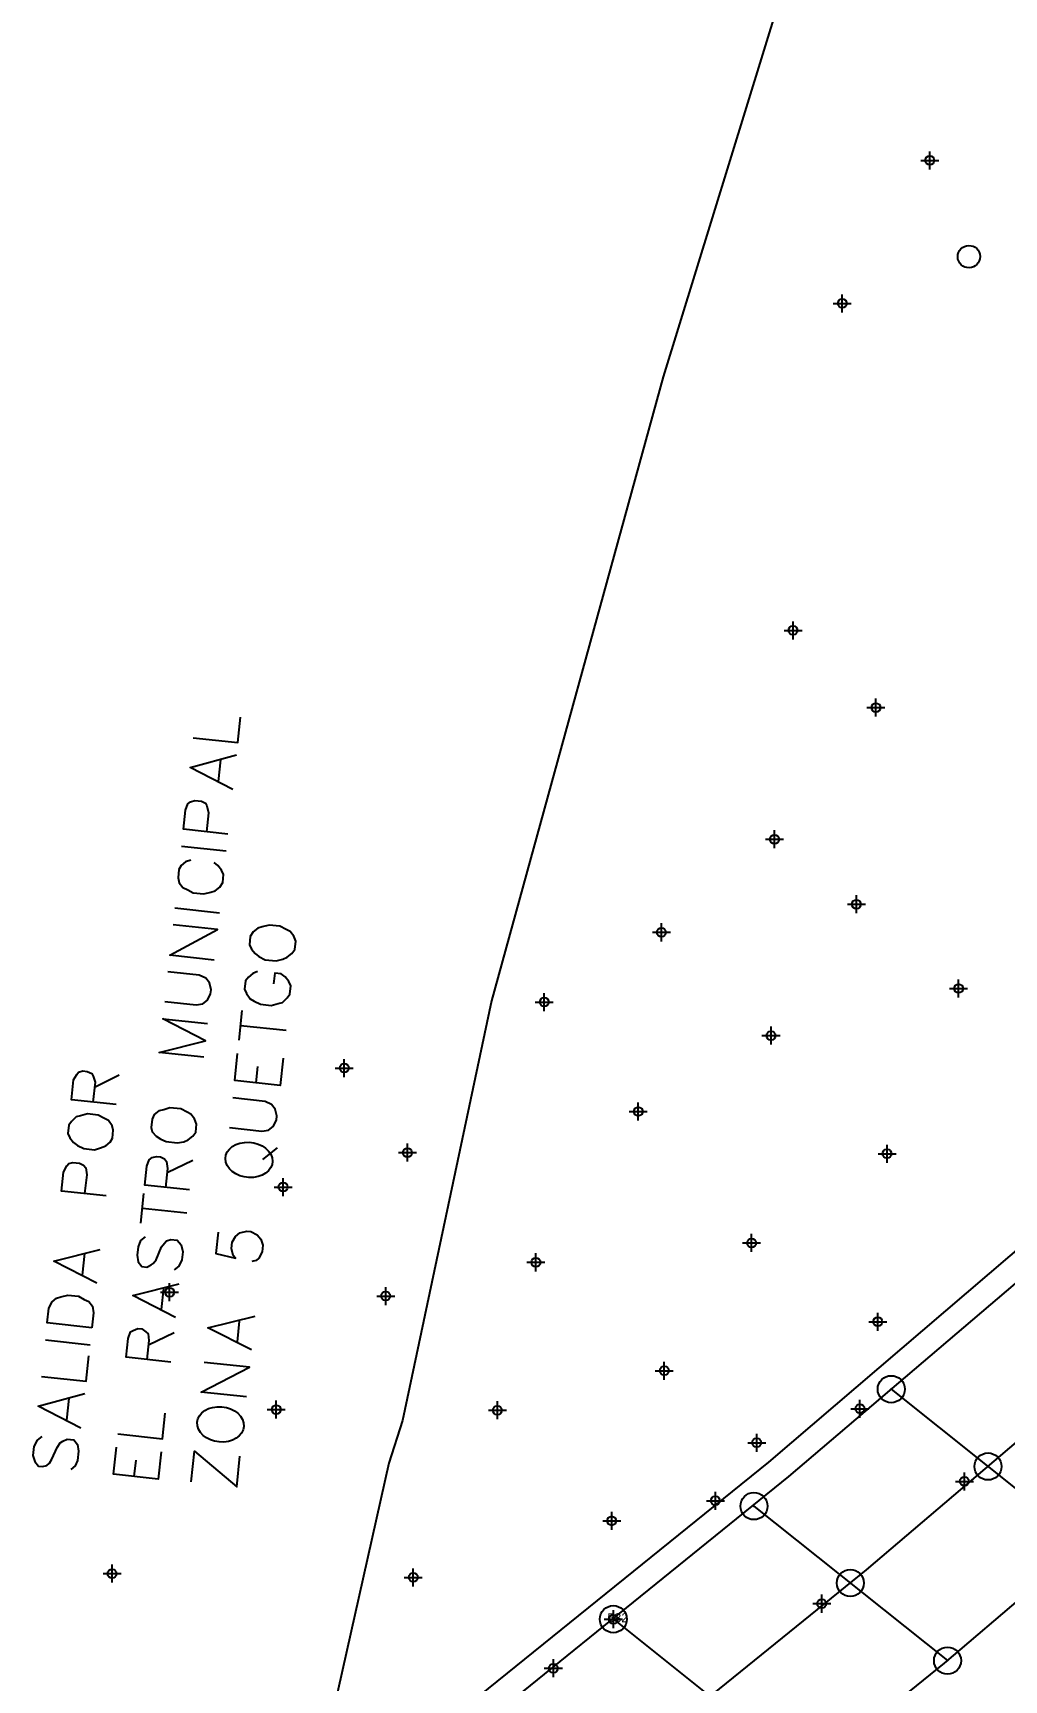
# Model space of a CAD drawing. Header units: metres. Extents: x -977055 to 805873, y -1033982 to 242021.
# Drawn here: x 678.1 to 731.9, y 461.4 to 552.7 of the extents above; entities that cross this region are included whole.
import ezdxf

# ---------------------------------------------------------------- set-up
doc = ezdxf.new("R2010")
doc.units = ezdxf.units.M
doc.header["$PDMODE"] = 32
doc.header["$PDSIZE"] = 1.5
for name, color, linetype in [('linea 1', 1, 'Continuous'), ('puntos nov 7', 50, 'Continuous'), ('V-NODE', 1, 'Continuous')]:
    doc.layers.add(name, color=color, linetype=linetype)
doc.layers.add('PDF2_area escolar', color=7, linetype='Continuous', true_color=0x989898)
doc.layers.add('PDF_Geometry', color=7, linetype='Continuous', true_color=0x797979)
doc.layers.get('PDF2_area escolar').off()
doc.styles.get("Standard").update_dxf_attribs({"font": 'arial.ttf'})

# ---------------------------------------------------------------- blocks, each defined once
blk = doc.blocks.new('*U274')
at = {"color": 0, "linetype": 'ByBlock', "lineweight": -2, "transparency": 16777216}
for p, q in [((-1, 0), (1, 0)), ((0, -1), (0, 1))]:
    blk.add_line(p, q, dxfattribs=at)
blk.add_circle((0, 0), 0.5, dxfattribs=at)
blk = doc.blocks.new('*U1552', base_point=(710.281, 464.778, 1040.55))
at = {"layer": 'V-NODE', "color": 50, "lineweight": -2, "xscale": 0.5, "yscale": 0.5, "zscale": 0.5}
blk.add_blockref('*U274', (710.281, 464.778, 1040.55), dxfattribs=at)
blk = doc.blocks.new('*U1579', base_point=(706.955, 462.063, 1041.335))
at = {"layer": 'V-NODE', "color": 50, "lineweight": -2, "xscale": 0.5, "yscale": 0.5, "zscale": 0.5}
blk.add_blockref('*U274', (706.955, 462.063, 1041.335), dxfattribs=at)
blk = doc.blocks.new('*U1600', base_point=(721.839, 465.642, 1039.079))
at = {"layer": 'V-NODE', "color": 50, "lineweight": -2, "xscale": 0.5, "yscale": 0.5, "zscale": 0.5}
blk.add_blockref('*U274', (721.839, 465.642, 1039.079), dxfattribs=at)
blk = doc.blocks.new('*U1606', base_point=(715.939, 471.346, 1038.892))
at = {"layer": 'V-NODE', "color": 50, "lineweight": -2, "xscale": 0.5, "yscale": 0.5, "zscale": 0.5}
blk.add_blockref('*U274', (715.939, 471.346, 1038.892), dxfattribs=at)
blk = doc.blocks.new('*U1609', base_point=(729.749, 472.42, 1037.123))
at = {"layer": 'V-NODE', "color": 50, "lineweight": -2, "xscale": 0.5, "yscale": 0.5, "zscale": 0.5}
blk.add_blockref('*U274', (729.749, 472.42, 1037.123), dxfattribs=at)
blk = doc.blocks.new('*U1612', base_point=(723.952, 476.453, 1036.912))
at = {"layer": 'V-NODE', "color": 50, "lineweight": -2, "xscale": 0.5, "yscale": 0.5, "zscale": 0.5}
blk.add_blockref('*U274', (723.952, 476.453, 1036.912), dxfattribs=at)
blk = doc.blocks.new('*U1876', base_point=(727.828, 545.669, 1026.692))
at = {"layer": 'V-NODE', "color": 50, "lineweight": -2, "xscale": 0.5, "yscale": 0.5, "zscale": 0.5}
blk.add_blockref('*U274', (727.828, 545.669, 1026.692), dxfattribs=at)
blk = doc.blocks.new('*U1879', base_point=(722.972, 537.739, 1027.333))
at = {"layer": 'V-NODE', "color": 50, "lineweight": -2, "xscale": 0.5, "yscale": 0.5, "zscale": 0.5}
blk.add_blockref('*U274', (722.972, 537.739, 1027.333), dxfattribs=at)
blk = doc.blocks.new('*U1915', base_point=(729.421, 499.753, 1031.58))
at = {"layer": 'V-NODE', "color": 50, "lineweight": -2, "xscale": 0.5, "yscale": 0.5, "zscale": 0.5}
blk.add_blockref('*U274', (729.421, 499.753, 1031.58), dxfattribs=at)
blk = doc.blocks.new('*U1918', base_point=(723.759, 504.428, 1031.637))
at = {"layer": 'V-NODE', "color": 50, "lineweight": -2, "xscale": 0.5, "yscale": 0.5, "zscale": 0.5}
blk.add_blockref('*U274', (723.759, 504.428, 1031.637), dxfattribs=at)
blk = doc.blocks.new('*U1921', base_point=(719.217, 508.028, 1031.765))
at = {"layer": 'V-NODE', "color": 50, "lineweight": -2, "xscale": 0.5, "yscale": 0.5, "zscale": 0.5}
blk.add_blockref('*U274', (719.217, 508.028, 1031.765), dxfattribs=at)
blk = doc.blocks.new('*U1924', base_point=(724.838, 515.333, 1029.728))
at = {"layer": 'V-NODE', "color": 50, "lineweight": -2, "xscale": 0.5, "yscale": 0.5, "zscale": 0.5}
blk.add_blockref('*U274', (724.838, 515.333, 1029.728), dxfattribs=at)
blk = doc.blocks.new('*U1927', base_point=(720.246, 519.605, 1029.545))
at = {"layer": 'V-NODE', "color": 50, "lineweight": -2, "xscale": 0.5, "yscale": 0.5, "zscale": 0.5}
blk.add_blockref('*U274', (720.246, 519.605, 1029.545), dxfattribs=at)
blk = doc.blocks.new('*U1930', base_point=(712.949, 502.867, 1033.558))
at = {"layer": 'V-NODE', "color": 50, "lineweight": -2, "xscale": 0.5, "yscale": 0.5, "zscale": 0.5}
blk.add_blockref('*U274', (712.949, 502.867, 1033.558), dxfattribs=at)
blk = doc.blocks.new('*U1933', base_point=(719.023, 497.144, 1033.905))
at = {"layer": 'V-NODE', "color": 50, "lineweight": -2, "xscale": 0.5, "yscale": 0.5, "zscale": 0.5}
blk.add_blockref('*U274', (719.023, 497.144, 1033.905), dxfattribs=at)
blk = doc.blocks.new('*U1936', base_point=(725.457, 490.587, 1033.927))
at = {"layer": 'V-NODE', "color": 50, "lineweight": -2, "xscale": 0.5, "yscale": 0.5, "zscale": 0.5}
blk.add_blockref('*U274', (725.457, 490.587, 1033.927), dxfattribs=at)
blk = doc.blocks.new('*U1942', base_point=(724.945, 481.271, 1035.687))
at = {"layer": 'V-NODE', "color": 50, "lineweight": -2, "xscale": 0.5, "yscale": 0.5, "zscale": 0.5}
blk.add_blockref('*U274', (724.945, 481.271, 1035.687), dxfattribs=at)
blk = doc.blocks.new('*U1945', base_point=(717.943, 485.642, 1036.466))
at = {"layer": 'V-NODE', "color": 50, "lineweight": -2, "xscale": 0.5, "yscale": 0.5, "zscale": 0.5}
blk.add_blockref('*U274', (717.943, 485.642, 1036.466), dxfattribs=at)
blk = doc.blocks.new('*U1948', base_point=(711.661, 492.932, 1035.397))
at = {"layer": 'V-NODE', "color": 50, "lineweight": -2, "xscale": 0.5, "yscale": 0.5, "zscale": 0.5}
blk.add_blockref('*U274', (711.661, 492.932, 1035.397), dxfattribs=at)
blk = doc.blocks.new('*U1951', base_point=(706.449, 498.996, 1035.182))
at = {"layer": 'V-NODE', "color": 50, "lineweight": -2, "xscale": 0.5, "yscale": 0.5, "zscale": 0.5}
blk.add_blockref('*U274', (706.449, 498.996, 1035.182), dxfattribs=at)
blk = doc.blocks.new('*U1954', base_point=(698.868, 490.653, 1036.858))
at = {"layer": 'V-NODE', "color": 50, "lineweight": -2, "xscale": 0.5, "yscale": 0.5, "zscale": 0.5}
blk.add_blockref('*U274', (698.868, 490.653, 1036.858), dxfattribs=at)
blk = doc.blocks.new('*U1957', base_point=(695.359, 495.34, 1036.091))
at = {"layer": 'V-NODE', "color": 50, "lineweight": -2, "xscale": 0.5, "yscale": 0.5, "zscale": 0.5}
blk.add_blockref('*U274', (695.359, 495.34, 1036.091), dxfattribs=at)
blk = doc.blocks.new('*U1960', base_point=(705.985, 484.569, 1037.34))
at = {"layer": 'V-NODE', "color": 50, "lineweight": -2, "xscale": 0.5, "yscale": 0.5, "zscale": 0.5}
blk.add_blockref('*U274', (705.985, 484.569, 1037.34), dxfattribs=at)
blk = doc.blocks.new('*U1963', base_point=(713.104, 478.557, 1038.07))
at = {"layer": 'V-NODE', "color": 50, "lineweight": -2, "xscale": 0.5, "yscale": 0.5, "zscale": 0.5}
blk.add_blockref('*U274', (713.104, 478.557, 1038.07), dxfattribs=at)
blk = doc.blocks.new('*U1966', base_point=(718.232, 474.566, 1038.22))
at = {"layer": 'V-NODE', "color": 50, "lineweight": -2, "xscale": 0.5, "yscale": 0.5, "zscale": 0.5}
blk.add_blockref('*U274', (718.232, 474.566, 1038.22), dxfattribs=at)
blk = doc.blocks.new('*U1969', base_point=(710.191, 470.234, 1039.706))
at = {"layer": 'V-NODE', "color": 50, "lineweight": -2, "xscale": 0.5, "yscale": 0.5, "zscale": 0.5}
blk.add_blockref('*U274', (710.191, 470.234, 1039.706), dxfattribs=at)
blk = doc.blocks.new('*U1972', base_point=(703.851, 476.369, 1039.037))
at = {"layer": 'V-NODE', "color": 50, "lineweight": -2, "xscale": 0.5, "yscale": 0.5, "zscale": 0.5}
blk.add_blockref('*U274', (703.851, 476.369, 1039.037), dxfattribs=at)
blk = doc.blocks.new('*U1975', base_point=(697.661, 482.698, 1038.292))
at = {"layer": 'V-NODE', "color": 50, "lineweight": -2, "xscale": 0.5, "yscale": 0.5, "zscale": 0.5}
blk.add_blockref('*U274', (697.661, 482.698, 1038.292), dxfattribs=at)
blk = doc.blocks.new('*U1978', base_point=(691.974, 488.744, 1037.643))
at = {"layer": 'V-NODE', "color": 50, "lineweight": -2, "xscale": 0.5, "yscale": 0.5, "zscale": 0.5}
blk.add_blockref('*U274', (691.974, 488.744, 1037.643), dxfattribs=at)
blk = doc.blocks.new('*U1981', base_point=(685.678, 482.913, 1039.007))
at = {"layer": 'V-NODE', "color": 50, "lineweight": -2, "xscale": 0.5, "yscale": 0.5, "zscale": 0.5}
blk.add_blockref('*U274', (685.678, 482.913, 1039.007), dxfattribs=at)
blk = doc.blocks.new('*U1984', base_point=(691.59, 476.407, 1039.912))
at = {"layer": 'V-NODE', "color": 50, "lineweight": -2, "xscale": 0.5, "yscale": 0.5, "zscale": 0.5}
blk.add_blockref('*U274', (691.59, 476.407, 1039.912), dxfattribs=at)
blk = doc.blocks.new('*U1987', base_point=(699.186, 467.097, 1040.943))
at = {"layer": 'V-NODE', "color": 50, "lineweight": -2, "xscale": 0.5, "yscale": 0.5, "zscale": 0.5}
blk.add_blockref('*U274', (699.186, 467.097, 1040.943), dxfattribs=at)
blk = doc.blocks.new('*U1996', base_point=(682.49, 467.306, 1043.416))
at = {"layer": 'V-NODE', "color": 50, "lineweight": -2, "xscale": 0.5, "yscale": 0.5, "zscale": 0.5}
blk.add_blockref('*U274', (682.49, 467.306, 1043.416), dxfattribs=at)
blk = doc.blocks.new('base')
at = {"layer": 'PDF_Geometry', "lineweight": 25, "extrusion": (-0.000787417, 0.063364, 0.99799)}
for points, elevation in [([(192.637, 560.172), (169.472, 541.864), (148.342, 524.285), (136.244, 502.001), (128.499, 467.738), (128.897, 447.548)], -12.66), ([(184.267, 570.764), (160.968, 552.351), (137.715, 533.005), (123.488, 506.8), (114.969, 469.113), (115.4, 447.282)], -12.66), ([(188.452, 565.468), (165.22, 547.107), (143.028, 528.645), (129.866, 504.4), (121.734, 468.426), (121.923, 458.994)], -12.66), ([(139.352, 589.885), (109.441, 559.081), (83.536, 524.966), (70.756, 502.022), (112.381, 482.261), (118.07, 507.543), (132.072, 533.308), (155.278, 552.724), (177.316, 570.147), (169.814, 577.543), (161.2, 587.252)], -12.708), ([(201.978, 501.22), (199.509, 501.517), (199.339, 500.1)], 0.026), ([(199.823, 504.122), (202.176, 502.865), (199.592, 502.203)], 0.026), ([(200.602, 503.657), (200.459, 502.469)], 0.026), ([(200.121, 506.59), (202.589, 506.293), (202.462, 505.242), (202.327, 504.887), (202.173, 504.767), (201.933, 504.703), (201.568, 504.747), (201.35, 504.866), (201.275, 505.014), (201.182, 505.396), (201.309, 506.447)], 0.026), ([(200.236, 507.55), (202.704, 507.253)], 0.026), ([(202.193, 508.01), (202.484, 508.114), (202.74, 508.315), (202.859, 508.533), (202.914, 508.99), (202.855, 509.275), (202.654, 509.531), (202.391, 509.656), (202.088, 509.831), (201.493, 509.903), (201.111, 509.81), (200.872, 509.746), (200.616, 509.545), (200.446, 509.287), (200.39, 508.83), (200.5, 508.585), (200.701, 508.329), (200.913, 508.164)], 0.026), ([(200.649, 510.978), (203.117, 510.681)], 0.026), ([(200.963, 513.584), (203.431, 513.286), (200.759, 511.893), (203.228, 511.595)], 0.026), ([(203.74, 515.846), (202.003, 516.055), (201.626, 516.008), (201.37, 515.807), (201.189, 515.458), (201.161, 515.229), (201.254, 514.847), (201.455, 514.591), (201.805, 514.41), (203.541, 514.2)], 0.026), ([(198.585, 514.241), (198.83, 514.351), (199.086, 514.552), (199.25, 514.764), (199.306, 515.221), (199.196, 515.466), (199, 515.768), (198.783, 515.887), (198.434, 516.068), (197.84, 516.139), (197.457, 516.046), (197.218, 515.982), (196.956, 515.736), (196.792, 515.524), (196.737, 515.067), (196.846, 514.822), (197.047, 514.566), (197.259, 514.401), (197.625, 514.357), (197.696, 514.951)], 0.026), ([(199.647, 518.055), (199.449, 516.409)], 0.026), ([(201.613, 518.977), (204.081, 518.68), (201.503, 518.063), (203.855, 516.806), (201.387, 517.103)], 0.026), ([(199.548, 517.232), (197.034, 517.535)], 0.026), ([(197.221, 519.089), (197.403, 520.597), (199.917, 520.294), (199.735, 518.786)], 0.026), ([(206.512, 521.54), (208.981, 521.243), (208.848, 520.146), (208.673, 519.842), (208.565, 519.716), (208.325, 519.652), (208.097, 519.68), (207.834, 519.804), (207.759, 519.952), (207.66, 520.289), (207.792, 521.386)], 0.026), ([(207.693, 520.563), (206.314, 519.895)], 0.026), ([(198.728, 520.438), (198.618, 519.523)], 0.026), ([(200.231, 522.9), (198.448, 523.115), (198.071, 523.067), (197.815, 522.866), (197.634, 522.517), (197.607, 522.288), (197.7, 521.906), (197.901, 521.65), (198.25, 521.469), (200.032, 521.254)], 0.026), ([(202.5, 526.336), (204.968, 526.039), (204.841, 524.987), (204.706, 524.633), (204.552, 524.512), (204.312, 524.448), (204.084, 524.476), (203.866, 524.595), (203.746, 524.748), (203.698, 525.125), (203.825, 526.176)], 0.026), ([(198.407, 524.696), (197.587, 524.053)], 0.026), ([(207.124, 526.614), (209.592, 526.316), (209.465, 525.265), (209.284, 524.916), (209.176, 524.79), (208.937, 524.726), (208.571, 524.77), (208.353, 524.889), (208.233, 525.043), (208.185, 525.419), (208.312, 526.47)], 0.026), ([(203.726, 525.354), (202.301, 524.691)], 0.026), ([(205.221, 528.141), (205.023, 526.496)], 0.026), ([(205.122, 527.319), (202.654, 527.616)], 0.026), ([(204.989, 528.911), (205.245, 529.112), (205.381, 529.467), (205.436, 529.924), (205.388, 530.301), (205.187, 530.557), (204.913, 530.59), (204.668, 530.48), (204.566, 530.4), (204.401, 530.188), (204.084, 529.484), (203.92, 529.272), (203.812, 529.146), (203.572, 529.082), (203.207, 529.126), (203.006, 529.382), (202.913, 529.764), (202.968, 530.221), (203.149, 530.57), (203.405, 530.771)], 0.026), ([(200.93, 528.705), (201.073, 529.893), (199.993, 530.162), (200.113, 530.009), (200.206, 529.626), (200.162, 529.261), (199.987, 528.957), (199.731, 528.756), (199.348, 528.663), (199.12, 528.691), (198.771, 528.872), (198.57, 529.128), (198.471, 529.465), (198.515, 529.83), (198.696, 530.179), (198.85, 530.3), (199.09, 530.364)], 0.026), ([(207.707, 531.459), (210.06, 530.201), (207.482, 529.585)], 0.026), ([(208.486, 530.994), (208.343, 529.805)], 0.026), ([(203.353, 533.421), (205.706, 532.164), (203.127, 531.547)], 0.026), ([(204.132, 532.956), (203.989, 531.768)], 0.026), ([(199.171, 535.269), (201.569, 534.007), (198.945, 533.395)], 0.026), ([(199.949, 534.805), (199.812, 533.662)], 0.026), ([(208.12, 534.887), (210.589, 534.589)], 0.026), ([(203.65, 535.889), (206.119, 535.592), (205.992, 534.54), (205.857, 534.186), (205.708, 534.111), (205.463, 534.001), (205.235, 534.029), (205.023, 534.193), (204.897, 534.301), (204.849, 534.678), (204.976, 535.729)], 0.026), ([(204.877, 534.907), (203.452, 534.243)], 0.026), ([(210.831, 536.6), (208.363, 536.898), (208.192, 535.481)], 0.026), ([(199.484, 537.875), (201.998, 537.572), (199.286, 536.229), (201.8, 535.926)], 0.026), ([(208.677, 539.503), (211.029, 538.246), (208.445, 537.583)], 0.026), ([(209.455, 539.038), (209.312, 537.85)], 0.026), ([(206.631, 539.842), (204.163, 540.14), (203.992, 538.723)], 0.026), ([(210.862, 539.935), (211.118, 540.136), (211.299, 540.486), (211.36, 540.988), (211.261, 541.325), (211.06, 541.581), (210.831, 541.608), (210.592, 541.545), (210.438, 541.424), (210.319, 541.206), (210.008, 540.548), (209.838, 540.291), (209.69, 540.216), (209.445, 540.106), (209.079, 540.15), (208.878, 540.406), (208.831, 540.783), (208.891, 541.286), (209.021, 541.595), (209.277, 541.796)], 0.026), ([(204.251, 540.871), (204.432, 542.379), (206.901, 542.082), (206.719, 540.574)], 0.026), ([(202.599, 542.554), (202.395, 540.863), (200.085, 542.857), (199.881, 541.166)], 0.026), ([(205.758, 542.22), (205.648, 541.306)], 0.026)]:
    blk.add_lwpolyline(points, dxfattribs=dict(at, elevation=elevation))
at = {"layer": 'PDF_Geometry', "lineweight": 25, "extrusion": (-0.000787417, 0.063364, 0.99799), "elevation": 0.026}
for points in [[(175.672, 481.482), (185.631, 516.034), (190.844, 539.287), (191.639, 541.649), (195.612, 558.466), (193.829, 560.211), (170.567, 541.869), (149.579, 524.319), (137.668, 502.429), (130.007, 468.481), (130.243, 456.582), (151.015, 456.954), (150.959, 458.028), (152.821, 458.081), (159.833, 459.323), (168.998, 460.723)], [(199.008, 512.753), (198.899, 512.998), (198.698, 513.254), (198.486, 513.418), (198.136, 513.6), (197.542, 513.671), (197.16, 513.578), (196.915, 513.469), (196.659, 513.268), (196.494, 513.056), (196.439, 512.598), (196.543, 512.308), (196.744, 512.052), (196.962, 511.933), (197.311, 511.752), (197.905, 511.68), (198.287, 511.773), (198.527, 511.837), (198.783, 512.038), (198.953, 512.296)], [(204.582, 522.839), (204.518, 523.079), (204.317, 523.335), (204.06, 523.505), (203.751, 523.635), (203.157, 523.707), (202.78, 523.659), (202.535, 523.55), (202.279, 523.349), (202.114, 523.137), (202.059, 522.679), (202.163, 522.389), (202.364, 522.133), (202.582, 522.014), (202.931, 521.833), (203.525, 521.761), (203.861, 521.86), (204.147, 521.918), (204.403, 522.119), (204.527, 522.382)], [(209.206, 523.117), (209.097, 523.362), (208.896, 523.618), (208.684, 523.783), (208.335, 523.964), (207.74, 524.035), (207.404, 523.937), (207.113, 523.833), (206.857, 523.632), (206.738, 523.414), (206.683, 522.957), (206.747, 522.717), (206.943, 522.416), (207.206, 522.291), (207.509, 522.116), (208.103, 522.044), (208.486, 522.137), (208.725, 522.201), (208.987, 522.448), (209.151, 522.66)], [(208.005, 533.927), (210.473, 533.629), (210.374, 532.807), (210.193, 532.458), (209.937, 532.257), (209.697, 532.193), (209.315, 532.1), (208.721, 532.171), (208.417, 532.347), (208.154, 532.471), (207.953, 532.727), (207.906, 533.104)]]:
    blk.add_lwpolyline(points, close=True, dxfattribs=at)

msp = doc.modelspace()

# ---------------------------------------------------------------- linework, layer by layer
at = {"layer": 'linea 1', "elevation": 1019.90293}
for points in [[(725.68947, 477.53347), (736.42403, 468.96396)], [(718.0757, 471.05037), (728.81027, 462.48086)], [(710.28277, 464.78261), (721.01733, 456.21311)]]:
    msp.add_lwpolyline(points, dxfattribs=at)
at = {"layer": 'linea 1'}
for p in [(725.68947, 477.53347, 1019.90293), (731.05675, 473.24872, 1019.90293), (718.0757, 471.05037, 1019.90293), (723.41976, 466.78416, 1019.90293), (710.28277, 464.78261, 1019.90293), (728.81027, 462.48086, 1019.90293)]:
    msp.add_point(p, dxfattribs=at)
at = {"layer": 'PDF_Geometry', "lineweight": 25, "extrusion": (-0.000787417, 0.063364, 0.99799)}
msp.add_circle((-736.6555, -464.93559, 1060.76006), 0.62151, dxfattribs=at)
for centre, major_axis, ratio, start_param, end_param in [((690.07917, 490.24651, 1032.31405), (-1.30107, 0.1452, -0.01025), 0.74629148, 0.2756527714166662, 6.558838078596253), ((688.4992, 475.58313, 1033.24381), (-1.29094, 0.15116, -0.01062), 0.75380594, 0.23426261, 6.51744791)]:
    msp.add_ellipse(centre, major_axis=major_axis, ratio=ratio, start_param=start_param, end_param=end_param, dxfattribs=at)

# ---------------------------------------------------------------- block references
at = {"layer": 'PDF2_area escolar'}
msp.add_blockref('base', (882.736, 1016.336, 999.038), dxfattribs=at)
at = {"layer": 'puntos nov 7'}
for name, p in [('*U1876', (727.828, 545.669, 1026.692)), ('*U1879', (722.972, 537.739, 1027.333)), ('*U1927', (720.246, 519.605, 1029.545)), ('*U1924', (724.838, 515.333, 1029.728)), ('*U1921', (719.217, 508.028, 1031.765)), ('*U1918', (723.759, 504.428, 1031.637)), ('*U1930', (712.949, 502.867, 1033.558)), ('*U1915', (729.421, 499.753, 1031.58)), ('*U1951', (706.449, 498.996, 1035.182)), ('*U1933', (719.023, 497.144, 1033.905)), ('*U1957', (695.359, 495.34, 1036.091)), ('*U1948', (711.661, 492.932, 1035.397)), ('*U1954', (698.868, 490.653, 1036.858)), ('*U1936', (725.457, 490.587, 1033.927)), ('*U1978', (691.974, 488.744, 1037.643)), ('*U1945', (717.943, 485.642, 1036.466)), ('*U1960', (705.985, 484.569, 1037.34)), ('*U1981', (685.678, 482.913, 1039.007)), ('*U1975', (697.661, 482.698, 1038.292)), ('*U1942', (724.945, 481.271, 1035.687)), ('*U1963', (713.104, 478.557, 1038.07)), ('*U1984', (691.59, 476.407, 1039.912)), ('*U1972', (703.851, 476.369, 1039.037)), ('*U1612', (723.952, 476.453, 1036.912)), ('*U1966', (718.232, 474.566, 1038.22)), ('*U1609', (729.749, 472.42, 1037.123)), ('*U1606', (715.939, 471.346, 1038.892)), ('*U1969', (710.191, 470.234, 1039.706)), ('*U1996', (682.49, 467.306, 1043.416)), ('*U1987', (699.186, 467.097, 1040.943)), ('*U1600', (721.839, 465.642, 1039.079)), ('*U1552', (710.281, 464.778, 1040.55)), ('*U1579', (706.955, 462.063, 1041.335))]:
    msp.add_blockref(name, p, dxfattribs=at)

# ---------------------------------------------------------------- texts
at = {"layer": 'linea 1', "insert": (709.94671, 465.11157, -1013.17), "char_height": 0.5, "attachment_point": 1}
msp.add_mtext_dynamic_manual_height_columns('582', width=1.32611, gutter_width=12.5, heights=[0], dxfattribs=at)

doc.saveas('drawing.dxf')
